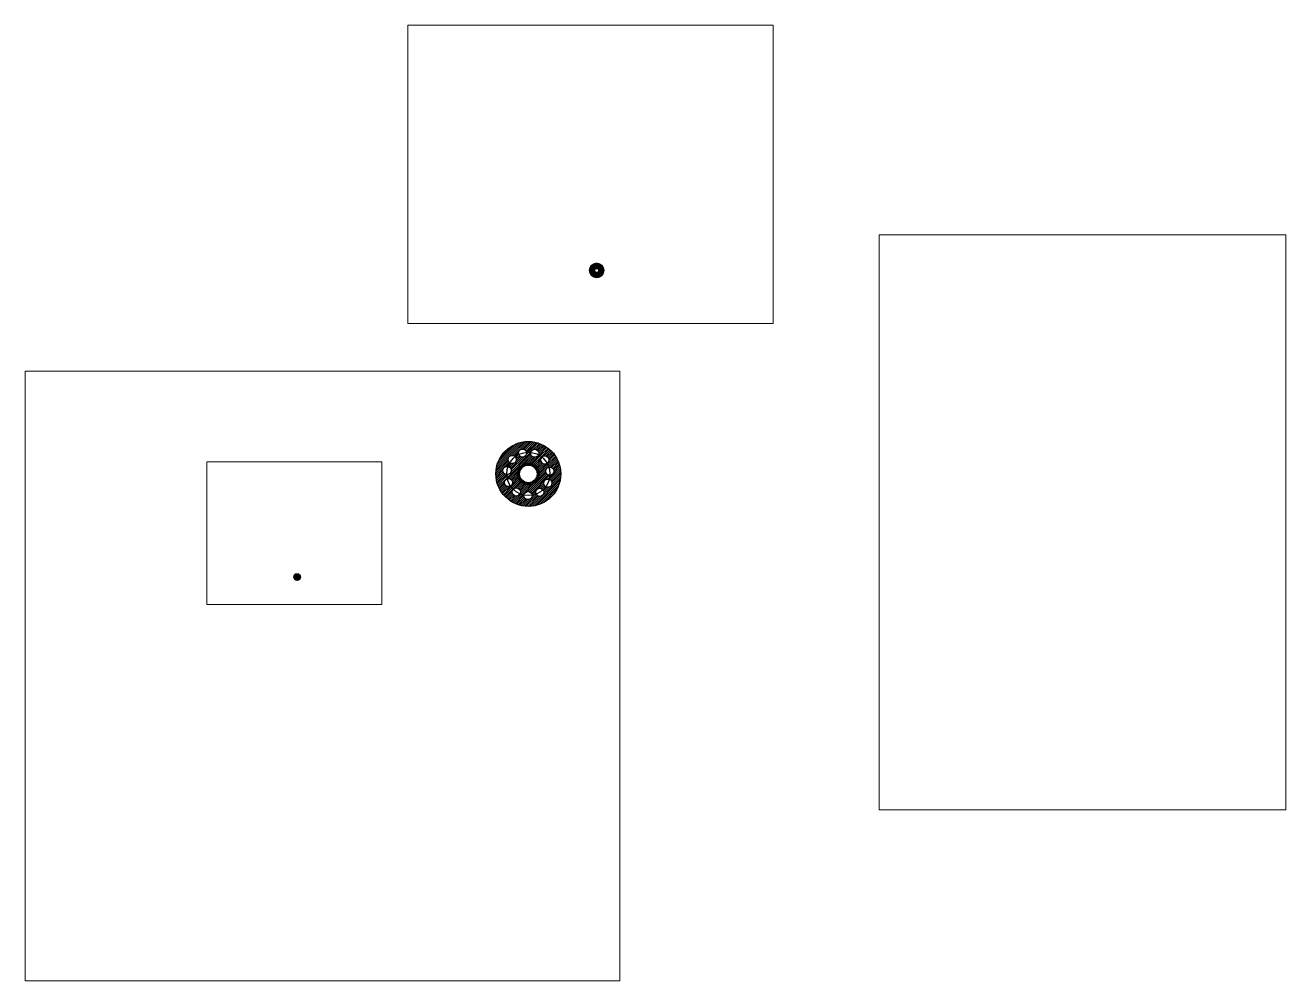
# Paper-space layout 'Layout2' of a CAD drawing. Header units: inches. Extents: x 1.59 to 9.61, y 1.61 to 7.69.
# The model-space entities are those that its viewports show. They can reach past a viewport. Long polylines and large blocks are cut down to what shows.
import ezdxf

# ---------------------------------------------------------------- set-up
doc = ezdxf.new("R2010")
doc.units = ezdxf.units.IN
doc.header["$MEASUREMENT"] = 0

msp = doc.modelspace()

# ---------------------------------------------------------------- hatches: boundary and pattern name
h = msp.add_hatch()
h.set_pattern_fill('ANSI31', color=256)
h.paths.add_polyline_path([(54.947, 24.152, 1), (60.947, 24.152, 1)])
h.paths.add_polyline_path([(56.081, 25.485, -0.681884), (56.731, 25.74, -0.048951), (57.063, 25.946, -0.091331), (57.038, 26.079, -0.91541), (57.782, 26.145, -0.048951), (58.173, 26.139, -0.901561), (58.915, 26.062, -0.098987), (58.886, 25.918, -0.048951), (59.211, 25.702, -0.670827), (59.854, 25.439, -0.24627), (59.692, 25.13, -0.048951), (59.849, 24.772, -0.480686), (60.306, 24.407, -0.404366), (59.944, 24.032, -0.048951), (59.882, 23.646, -0.315129), (60.129, 23.294, -0.58198), (59.562, 22.972, -0.048951), (59.302, 22.68, -0.163923), (59.378, 22.453, -0.792033), (58.667, 22.286, -0.048951), (58.291, 22.182, -0.019681), (58.292, 22.152, -1), (57.542, 22.152, -0.027272), (57.544, 22.193, -0.048951), (57.171, 22.309, -0.77976), (56.466, 22.486, -0.171724), (56.549, 22.722, -0.048951), (56.298, 23.021, -0.571868), (55.741, 23.349, -0.323489), (55.998, 23.705, -0.048951), (55.948, 24.092, -0.395566), (55.597, 24.467, -0.49006), (56.066, 24.83, -0.048951), (56.233, 25.183, -0.238238)], flags=16)
h.paths.add_polyline_path([(59.947, 24.152, -1), (55.947, 24.152, -1)], flags=0)
h.paths.add_polyline_path([(58.947, 24.152, -1), (56.947, 24.152, -1)], flags=0)
h.paths.add_polyline_path([(58.76, 24.152, -1), (57.135, 24.152, -1)], flags=0)
h.paths.add_polyline_path([(59.692, 25.13, -0.604789), (59.104, 25.439, -0.197012), (59.211, 25.702, 0.048951), (58.886, 25.918, -0.819858), (58.165, 26.062, -0.051767), (58.173, 26.139, 0.048951), (57.782, 26.145, -0.044163), (57.788, 26.079, -0.832624), (57.063, 25.946, 0.048951), (56.731, 25.74, -0.189142), (56.831, 25.485, -0.615199), (56.233, 25.183, 0.048951), (56.066, 24.83, -0.342227), (56.347, 24.467, -0.433111), (55.948, 24.092, 0.048951), (55.998, 23.705, -0.511157), (56.491, 23.349, -0.272371), (56.298, 23.021, 0.048951), (56.549, 22.722, -0.706887), (57.216, 22.486, -0.123747), (57.171, 22.309, 0.048951), (57.544, 22.193, -0.910259), (58.291, 22.182, 0.048951), (58.667, 22.286, -0.116051), (58.628, 22.453, -0.718326), (59.302, 22.68, 0.048951), (59.562, 22.972, -0.264238), (59.379, 23.294, -0.520764), (59.882, 23.646, 0.048951), (59.944, 24.032, -0.42413), (59.556, 24.407, -0.350725), (59.849, 24.772, 0.048951)], flags=0)
h = msp.add_hatch()
h.set_pattern_fill('ANSI31', color=256)
h.paths.add_polyline_path([(59.692, 25.13, -0.604789), (59.104, 25.439, -0.197012), (59.211, 25.702, 0.048951), (58.886, 25.918, -0.819858), (58.165, 26.062, -0.051767), (58.173, 26.139, 0.048951), (57.782, 26.145, -0.044163), (57.788, 26.079, -0.832624), (57.063, 25.946, 0.048951), (56.731, 25.74, -0.189142), (56.831, 25.485, -0.615199), (56.233, 25.183, 0.048951), (56.066, 24.83, -0.342227), (56.347, 24.467, -0.433111), (55.948, 24.092, 0.048951), (55.998, 23.705, -0.511157), (56.491, 23.349, -0.272371), (56.298, 23.021, 0.048951), (56.549, 22.722, -0.706887), (57.216, 22.486, -0.123747), (57.171, 22.309, 0.048951), (57.544, 22.193, -0.910259), (58.291, 22.182, 0.048951), (58.667, 22.286, -0.116051), (58.628, 22.453, -0.718326), (59.302, 22.68, 0.048951), (59.562, 22.972, -0.264238), (59.379, 23.294, -0.520764), (59.882, 23.646, 0.048951), (59.944, 24.032, -0.42413), (59.556, 24.407, -0.350725), (59.849, 24.772, 0.048951)])
h.paths.add_polyline_path([(58.947, 24.152, -1), (56.947, 24.152, -1)], flags=16)
h.paths.add_polyline_path([(58.76, 24.152, -1), (57.135, 24.152, -1)], flags=0)
h = msp.add_hatch()
h.set_pattern_fill('ANGLE', color=256, scale=0.5)
h.set_pattern_definition([(0, (0, 0), (0, 0.1375), [0.1, -0.0375]), (90, (0, 0), (-0.1375, 8e-18), [0.1, -0.0375])])
h.paths.add_polyline_path([(56.947, 24.152, 1), (58.947, 24.152, 1)])
h.paths.add_polyline_path([(58.76, 24.152, -1), (57.135, 24.152, -1)], flags=16)

# ---------------------------------------------------------------- linework, layer by layer
for centre, radius in [((57.947, 24.152), 3), ((57.413, 26.079), 0.375), ((58.54, 26.062), 0.375), ((57.947, 24.152), 2), ((57.947, 24.152), 2), ((56.456, 25.485), 0.375), ((59.479, 25.439), 0.375), ((57.947, 24.152), 1), ((55.972, 24.467), 0.375), ((57.947, 24.152), 0.812), ((59.931, 24.407), 0.375), ((56.116, 23.349), 0.375), ((59.754, 23.294), 0.375), ((56.841, 22.486), 0.375), ((59.003, 22.453), 0.375), ((57.917, 22.152), 0.375)]:
    msp.add_circle(centre, radius)

psp = doc.layouts.new('Layout2')

# ---------------------------------------------------------------- viewports
at = {"layer": '0'}
for center, size, view_center_point, view_height, status in [((5.1839, 6.7398), (2.3251, 1.897605), (55.4165, 64.1157), 124.107297, 3), ((8.3139, 4.5259), (2.5865, 3.6577), (52.289, 53.6491), 7.8036, 4), ((3.299, 4.4571), (1.1144, 0.90755), (55.4165, 64.1157), 130.046873, 5)]:
    psp.add_viewport(center=center, size=size, view_center_point=view_center_point, view_height=view_height, status=status, dxfattribs=at)
psp.add_viewport(center=(3.4782, 3.5485), size=(3.7835, 3.87772), view_center_point=(38.9245, 5.4749), view_height=56.33539, dxfattribs=at)

doc.saveas('drawing.dxf')
